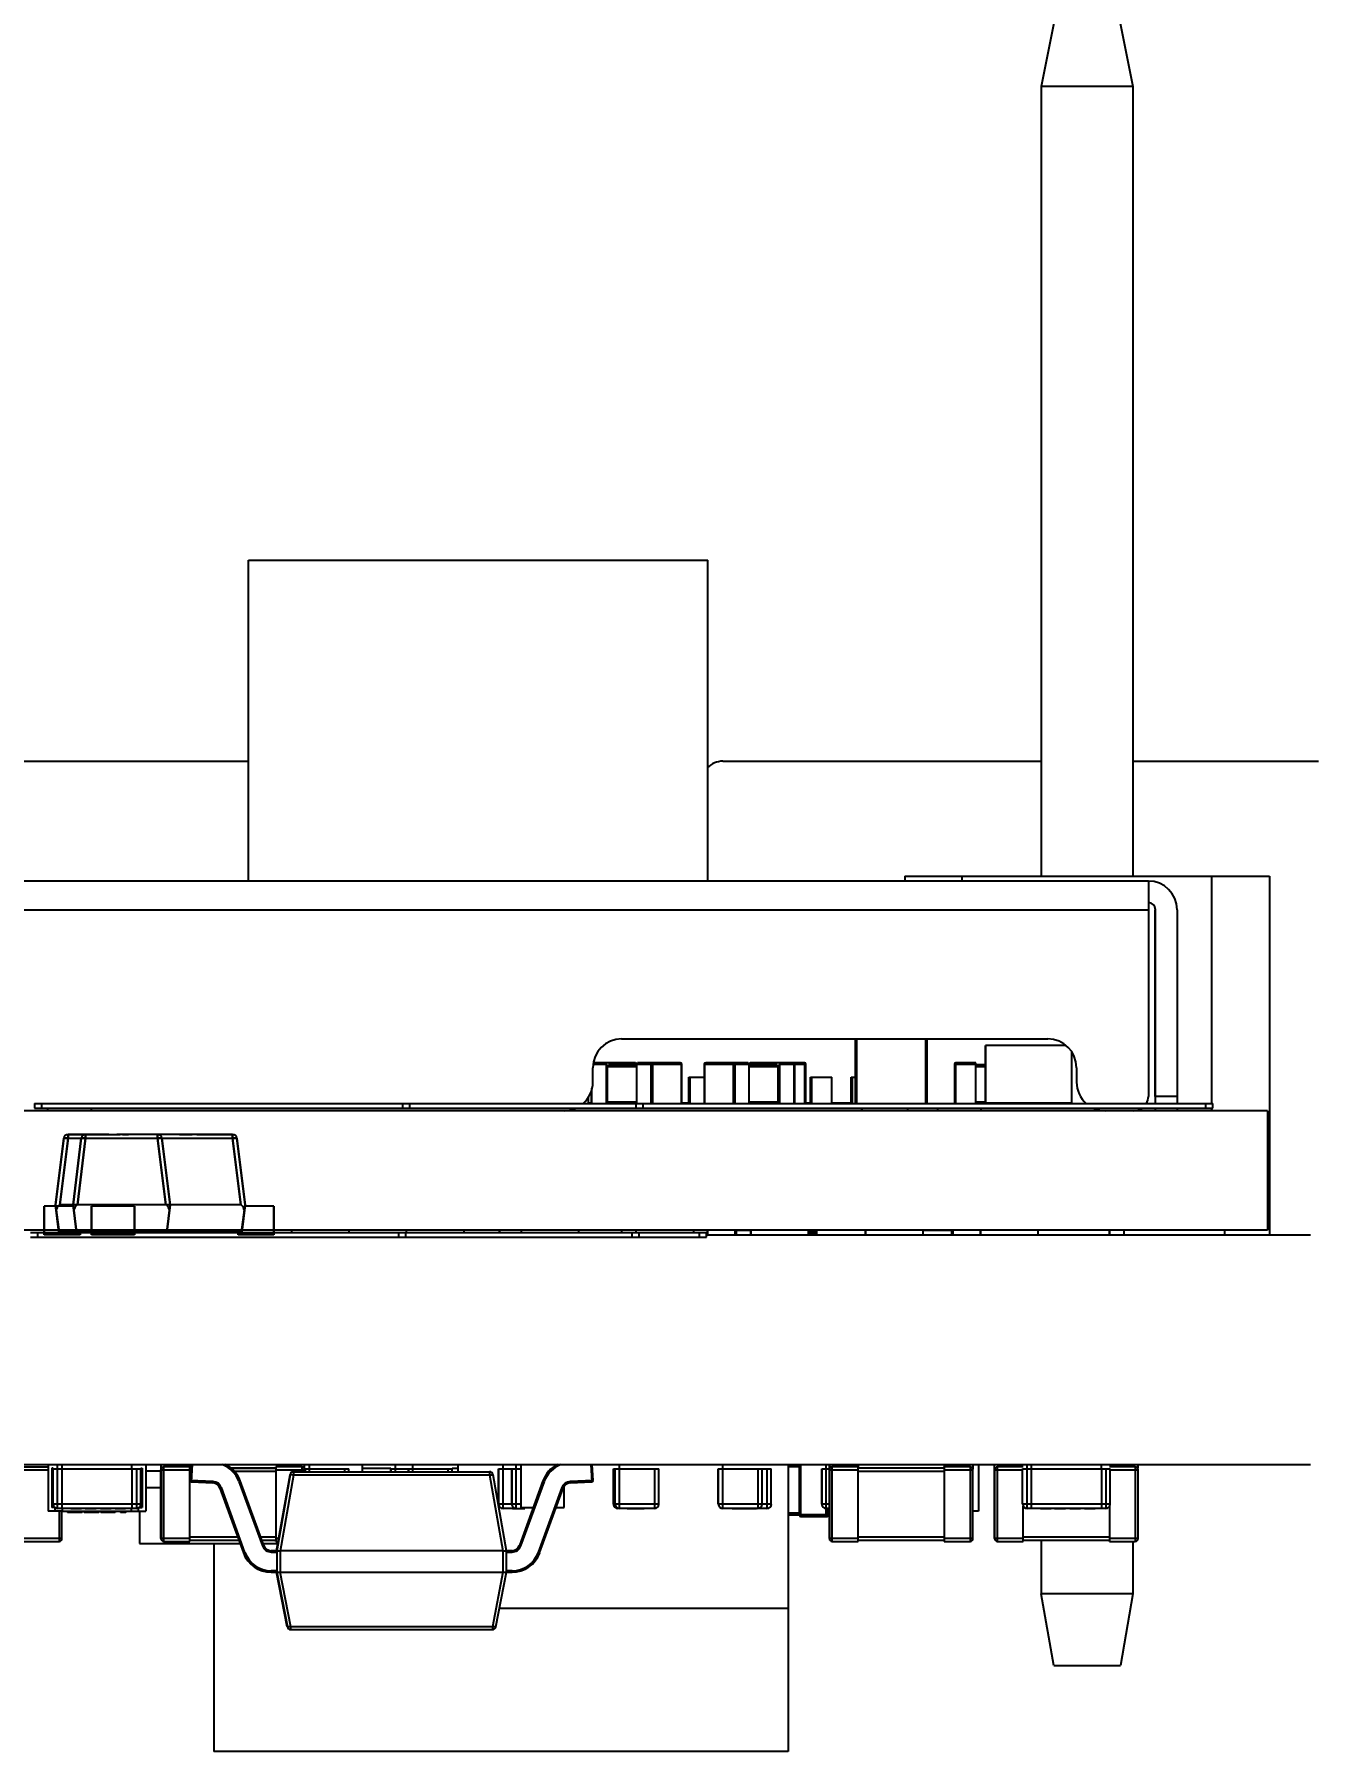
# Model space of a CAD drawing. Header units: inches. Extents: x -29 to 164, y -51 to 83.
# Drawn here: x 43.7 to 52.59, y -44.37 to -32.4 of the extents above; entities that cross this region are included whole.
import ezdxf

# ---------------------------------------------------------------- set-up
doc = ezdxf.new("R2010")
doc.units = ezdxf.units.IN
doc.header["$LTSCALE"] = 1.21
doc.header["$MEASUREMENT"] = 0
doc.header["$PDMODE"] = 3
doc.header["$PDSIZE"] = 0.3125
doc.layers.get('0').update_dxf_attribs({"linetype": 'CONTINUOUS'})
doc.layers.get('Defpoints').update_dxf_attribs({"linetype": 'CONTINUOUS'})
doc.layers.add('DIM', color=3, linetype='CONTINUOUS')
doc.styles.get("Standard").update_dxf_attribs({"font": 'txt', "width": 0.8})
doc.dimstyles.get("Standard").update_dxf_attribs({"dimtxt": 0.15625, "dimasz": 0.1875, "dimexe": 0.125, "dimexo": 0.0625, "dimgap": 0.09, "dimtad": 0, "dimtih": 1, "dimtoh": 1, "dimzin": 4, "dimdsep": 46, "dimtxsty": 'STANDARD', "dimblk": '_FILLED', "dimblk1": '_FILLED', "dimblk2": '_FILLED', "dimcen": 0.09, "dimazin": 1, "dimtp": 0.01, "dimtm": 0.01, "dimtfac": 1, "dimtofl": 0, "dimtmove": 0, "dimatfit": 3, "dimldrblk": '_FILLED', "dimfxl": 1, "dimtolj": 1, "dimtzin": 4, "dimarcsym": 0})

# ---------------------------------------------------------------- blocks, each defined once
blk = doc.blocks.new('_FILLED')
at = {"color": 0, "linetype": 'ByBlock'}
blk.add_solid([(0, 0), (-1, 0.1667), (-1, -0.1667)], dxfattribs=at)
blk = doc.blocks.new('*D25')
at = {"layer": 'Defpoints', "color": 0}
for p in [(36.6, -26.323), (57.889, -42.366), (63.921, -42.366)]:
    blk.add_point(p, dxfattribs=at)
at = {"layer": 'DIM', "color": 0, "lineweight": -2}
for p, q in [((36.663, -26.323), (64.046, -26.323)), ((63.921, -28.323), (63.921, -31.455)), ((63.921, -40.366), (63.921, -37.235)), ((57.951, -42.366), (64.046, -42.366))]:
    blk.add_line(p, q, dxfattribs=at)
at = {"layer": 'DIM', "color": 0, "lineweight": -2, "xscale": 2, "yscale": 2, "zscale": 2}
for p, rotation in [((63.921, -26.323), 90), ((63.921, -42.366), 270)]:
    blk.add_blockref('_FILLED', p, dxfattribs=dict(at, rotation=rotation))
at = {"layer": 'DIM', "color": 0, "insert": (63.921, -34.345), "char_height": 2, "attachment_point": 5, "rotation": 90}
blk.add_mtext('\\A1;16.04', dxfattribs=at)

msp = doc.modelspace()

# ---------------------------------------------------------------- linework, layer by layer
at = {"color": 7, "linetype": 'Continuous'}
for p, q in [((50.811, -32.266), (50.711, -32.766)), ((51.251, -32.266), (51.351, -32.766)), ((51.351, -32.766), (50.711, -32.766)), ((50.711, -32.766), (50.711, -38.266)), ((51.351, -32.766), (51.351, -38.266)), ((45.189, -36.066), (48.389, -36.066)), ((45.189, -38.301), (45.189, -36.066)), ((48.389, -38.301), (48.389, -36.066)), ((42.694, -37.466), (45.189, -37.466)), ((48.494, -37.466), (50.71, -37.466)), ((51.351, -37.466), (52.644, -37.466)), ((49.761, -38.266), (52.301, -38.266)), ((49.761, -38.266), (49.761, -38.301)), ((50.161, -38.301), (50.161, -38.266)), ((51.901, -39.85), (51.901, -38.266)), ((52.301, -38.266), (52.301, -40.766)), ((51.458, -38.301), (39.908, -38.301)), ((51.458, -38.301), (51.458, -39.801)), ((39.908, -38.501), (51.458, -38.501)), ((51.506, -39.801), (51.506, -38.501)), ((51.508, -39.85), (51.508, -38.501)), ((51.658, -38.501), (51.658, -39.85)), ((47.788, -39.401), (50.758, -39.401)), ((49.416, -39.401), (49.416, -39.85)), ((49.416, -39.401), (49.416, -39.85)), ((49.426, -39.85), (49.426, -39.401)), ((49.906, -39.401), (49.906, -39.85)), ((49.916, -39.85), (49.916, -39.401)), ((50.883, -39.447), (50.323, -39.447)), ((50.323, -39.847), (50.323, -39.447)), ((50.323, -39.447), (50.323, -39.847)), ((47.588, -39.701), (47.588, -39.601)), ((47.592, -39.577), (47.68, -39.577)), ((47.885, -39.567), (47.594, -39.567)), ((47.688, -39.567), (47.68, -39.577)), ((47.68, -39.577), (47.68, -39.85)), ((47.691, -39.592), (47.698, -39.582)), ((47.691, -39.592), (47.893, -39.592)), ((47.691, -39.842), (47.691, -39.592)), ((47.893, -39.582), (47.698, -39.582)), ((47.893, -39.577), (47.885, -39.567)), ((47.893, -39.577), (47.9, -39.567)), ((47.893, -39.577), (48.207, -39.577)), ((47.893, -39.582), (47.893, -39.577)), ((47.893, -39.577), (47.893, -39.85)), ((48.197, -39.567), (47.9, -39.567)), ((47.999, -39.567), (47.992, -39.577)), ((47.992, -39.577), (47.992, -39.85)), ((48.006, -39.577), (47.999, -39.567)), ((48.006, -39.85), (48.006, -39.577)), ((48.197, -39.567), (48.204, -39.577)), ((48.204, -39.577), (48.204, -39.85)), ((48.207, -39.85), (48.207, -39.577)), ((48.364, -39.577), (48.678, -39.577)), ((48.364, -39.577), (48.364, -39.85)), ((48.367, -39.577), (48.374, -39.567)), ((48.367, -39.85), (48.367, -39.577)), ((48.671, -39.567), (48.374, -39.567)), ((48.572, -39.567), (48.565, -39.577)), ((48.565, -39.577), (48.565, -39.85)), ((48.579, -39.577), (48.572, -39.567)), ((48.579, -39.85), (48.579, -39.577)), ((48.671, -39.567), (48.678, -39.577)), ((48.685, -39.567), (48.678, -39.577)), ((48.678, -39.85), (48.678, -39.577)), ((48.872, -39.582), (48.678, -39.582)), ((48.678, -39.592), (48.88, -39.592)), ((49.062, -39.567), (48.685, -39.567)), ((48.872, -39.582), (48.88, -39.592)), ((48.88, -39.842), (48.88, -39.592)), ((48.89, -39.577), (48.883, -39.567)), ((48.89, -39.577), (49.072, -39.577)), ((48.89, -39.85), (48.89, -39.577)), ((48.982, -39.567), (48.989, -39.577)), ((48.989, -39.577), (48.989, -39.85)), ((48.992, -39.577), (48.992, -39.85)), ((49.062, -39.567), (49.062, -39.85)), ((49.072, -39.85), (49.072, -39.577)), ((50.107, -39.577), (50.257, -39.577)), ((50.107, -39.577), (50.107, -39.85)), ((50.257, -39.567), (50.117, -39.567)), ((50.117, -39.85), (50.117, -39.567)), ((50.257, -39.85), (50.257, -39.567)), ((50.323, -39.582), (50.257, -39.582)), ((50.257, -39.592), (50.323, -39.592)), ((50.923, -39.49), (50.923, -39.847)), ((50.958, -39.601), (50.958, -39.701)), ((48.257, -39.667), (48.364, -39.667)), ((48.257, -39.847), (48.257, -39.667)), ((48.264, -39.667), (48.264, -39.85)), ((49.105, -39.667), (49.254, -39.667)), ((49.105, -39.847), (49.105, -39.667)), ((49.112, -39.667), (49.112, -39.85)), ((49.254, -39.85), (49.254, -39.667)), ((49.388, -39.667), (49.416, -39.667)), ((49.388, -39.847), (49.388, -39.667)), ((49.395, -39.667), (49.395, -39.85)), ((47.557, -39.85), (47.557, -39.805)), ((47.578, -39.85), (47.578, -39.762)), ((47.581, -39.85), (47.581, -39.743)), ((51.506, -39.801), (51.506, -39.85)), ((51.658, -39.801), (51.508, -39.801)), ((52.289, -39.901), (39.086, -39.901)), ((43.697, -39.85), (47.887, -39.85)), ((43.697, -39.85), (43.697, -39.884)), ((43.697, -39.884), (47.887, -39.884)), ((43.748, -39.884), (43.748, -39.85)), ((43.788, -39.884), (43.788, -39.901)), ((44.092, -39.884), (44.092, -39.901)), ((46.261, -39.85), (46.261, -39.884)), ((46.312, -39.884), (46.312, -39.85)), ((47.557, -39.847), (47.578, -39.847)), ((47.893, -39.842), (47.691, -39.842)), ((47.694, -39.85), (47.691, -39.842)), ((47.887, -39.85), (51.907, -39.85)), ((47.887, -39.85), (47.887, -39.884)), ((47.887, -39.884), (51.907, -39.884)), ((47.938, -39.884), (47.938, -39.85)), ((48.207, -39.847), (48.257, -39.847)), ((48.88, -39.842), (48.678, -39.842)), ((48.88, -39.842), (48.877, -39.85)), ((49.072, -39.847), (49.105, -39.847)), ((49.254, -39.847), (49.388, -39.847)), ((49.461, -39.884), (49.461, -39.901)), ((49.461, -39.901), (49.461, -39.884)), ((49.781, -39.884), (49.781, -39.901)), ((49.988, -39.884), (49.988, -39.901)), ((50.323, -39.842), (50.257, -39.842)), ((50.292, -39.884), (50.292, -39.901)), ((50.323, -39.847), (50.923, -39.847)), ((50.373, -39.847), (50.373, -39.85)), ((50.373, -39.847), (50.373, -39.85)), ((50.473, -39.85), (50.473, -39.847)), ((50.773, -39.847), (50.773, -39.85)), ((50.873, -39.85), (50.873, -39.847)), ((51.506, -39.884), (51.506, -39.901)), ((51.508, -39.901), (51.508, -39.884)), ((51.658, -39.884), (51.658, -39.901)), ((51.856, -39.85), (51.856, -39.884)), ((51.901, -39.901), (51.901, -39.884)), ((51.907, -39.884), (51.907, -39.85)), ((52.289, -39.901), (52.289, -40.732)), ((44.194, -40.067), (44.294, -40.067)), ((44.216, -40.066), (44.271, -40.066)), ((44.698, -40.067), (44.597, -40.067)), ((44.668, -40.066), (44.627, -40.066)), ((52.289, -40.732), (39.086, -40.732)), ((43.67, -40.749), (47.859, -40.749)), ((43.67, -40.783), (47.859, -40.783)), ((43.721, -40.783), (43.721, -40.749)), ((43.888, -40.732), (43.888, -40.749)), ((43.888, -40.732), (43.888, -40.749)), ((44.288, -40.732), (44.288, -40.749)), ((44.438, -40.732), (44.438, -40.749)), ((44.549, -40.736), (44.438, -40.736)), ((44.488, -40.732), (44.488, -40.749)), ((44.519, -40.732), (44.519, -40.749)), ((44.549, -40.736), (44.549, -40.732)), ((44.686, -40.732), (44.686, -40.749)), ((44.686, -40.732), (44.686, -40.749)), ((44.688, -40.732), (44.688, -40.749)), ((44.688, -40.732), (44.688, -40.749)), ((45.088, -40.732), (45.088, -40.749)), ((45.488, -40.732), (45.488, -40.749)), ((45.488, -40.732), (45.488, -40.749)), ((45.888, -40.732), (45.888, -40.749)), ((46.234, -40.749), (46.234, -40.783)), ((46.285, -40.783), (46.285, -40.749)), ((46.288, -40.732), (46.288, -40.749)), ((46.288, -40.732), (46.288, -40.749)), ((46.688, -40.732), (46.688, -40.749)), ((46.936, -40.732), (46.936, -40.749)), ((46.937, -40.732), (46.937, -40.749)), ((46.937, -40.732), (46.937, -40.749)), ((46.937, -40.732), (46.937, -40.749)), ((46.937, -40.732), (46.937, -40.749)), ((46.938, -40.732), (46.938, -40.749)), ((47.088, -40.732), (47.088, -40.749)), ((47.088, -40.732), (47.088, -40.749)), ((47.488, -40.732), (47.488, -40.749)), ((47.788, -40.732), (47.788, -40.749)), ((47.86, -40.749), (48.38, -40.749)), ((47.86, -40.749), (47.86, -40.783)), ((47.86, -40.783), (48.38, -40.783)), ((47.888, -40.732), (47.888, -40.749)), ((47.888, -40.732), (47.888, -40.749)), ((47.911, -40.783), (47.911, -40.749)), ((48.288, -40.732), (48.288, -40.749)), ((48.329, -40.749), (48.329, -40.783)), ((48.379, -40.766), (52.588, -40.766)), ((48.38, -40.783), (48.38, -40.749)), ((48.387, -40.766), (48.387, -40.732)), ((48.389, -40.766), (48.389, -40.732)), ((48.578, -40.732), (48.578, -40.766)), ((48.588, -40.766), (48.588, -40.732)), ((48.686, -40.736), (48.588, -40.736)), ((48.686, -40.732), (48.686, -40.766)), ((48.686, -40.732), (48.686, -40.766)), ((48.688, -40.732), (48.688, -40.766)), ((48.688, -40.732), (48.688, -40.766)), ((49.088, -40.732), (49.088, -40.766)), ((49.088, -40.741), (49.138, -40.741)), ((49.088, -40.751), (49.138, -40.751)), ((49.138, -40.732), (49.138, -40.766)), ((49.148, -40.766), (49.148, -40.732)), ((49.486, -40.732), (49.486, -40.766)), ((49.486, -40.732), (49.486, -40.766)), ((49.488, -40.732), (49.488, -40.766)), ((49.488, -40.732), (49.488, -40.766)), ((49.888, -40.732), (49.888, -40.766)), ((50.088, -40.736), (49.888, -40.736)), ((50.088, -40.766), (50.088, -40.732)), ((50.088, -40.732), (50.088, -40.766)), ((50.088, -40.732), (50.088, -40.766)), ((50.098, -40.766), (50.098, -40.732)), ((50.286, -40.732), (50.286, -40.766)), ((50.286, -40.732), (50.286, -40.766)), ((50.288, -40.732), (50.288, -40.766)), ((50.288, -40.732), (50.288, -40.766)), ((50.688, -40.732), (50.688, -40.766)), ((51.186, -40.732), (51.186, -40.766)), ((51.186, -40.732), (51.186, -40.766)), ((51.187, -40.732), (51.187, -40.766)), ((51.187, -40.732), (51.187, -40.766)), ((51.187, -40.732), (51.187, -40.766)), ((51.187, -40.732), (51.187, -40.766)), ((51.187, -40.732), (51.187, -40.766)), ((51.187, -40.732), (51.187, -40.766)), ((51.188, -40.732), (51.188, -40.766)), ((51.188, -40.732), (51.188, -40.766)), ((51.188, -40.732), (51.188, -40.766)), ((51.288, -40.732), (51.288, -40.766)), ((51.288, -40.732), (51.288, -40.766)), ((51.988, -40.732), (51.988, -40.766)), ((7.879, -42.366), (52.588, -42.366)), ((43.369, -42.402), (43.793, -42.402)), ((43.389, -42.382), (43.793, -42.382)), ((43.793, -42.366), (43.793, -42.691)), ((43.793, -42.366), (43.793, -42.691)), ((43.829, -42.391), (43.818, -42.391)), ((43.818, -42.391), (43.818, -42.666)), ((43.828, -42.397), (44.438, -42.397)), ((43.828, -42.641), (43.828, -42.397)), ((43.828, -42.641), (43.828, -42.397)), ((43.828, -42.641), (43.828, -42.397)), ((43.829, -42.641), (43.829, -42.397)), ((43.859, -42.671), (43.859, -42.366)), ((43.89, -42.397), (43.89, -42.366)), ((43.89, -42.671), (43.89, -42.397)), ((44.377, -42.397), (44.377, -42.366)), ((44.377, -42.397), (44.377, -42.671)), ((44.408, -42.397), (44.408, -42.671)), ((44.438, -42.391), (44.448, -42.391)), ((44.438, -42.641), (44.438, -42.397)), ((44.448, -42.391), (44.448, -42.666)), ((44.473, -42.366), (44.473, -42.691)), ((44.579, -42.411), (44.473, -42.411)), ((44.579, -42.366), (44.579, -42.411)), ((44.579, -42.397), (44.58, -42.397)), ((44.579, -42.882), (44.579, -42.402)), ((44.58, -42.402), (44.78, -42.402)), ((44.58, -42.402), (44.58, -42.882)), ((44.78, -42.382), (44.6, -42.382)), ((44.6, -42.902), (44.6, -42.382)), ((44.78, -42.902), (44.78, -42.382)), ((44.786, -42.392), (44.78, -42.392)), ((44.78, -42.412), (44.785, -42.412)), ((44.788, -42.366), (44.782, -42.476)), ((44.788, -42.366), (44.782, -42.476)), ((44.788, -42.366), (44.782, -42.476)), ((44.792, -42.487), (44.798, -42.366)), ((45.068, -42.391), (45.38, -42.391)), ((45.38, -42.392), (45.069, -42.392)), ((45.09, -42.412), (45.38, -42.412)), ((45.379, -42.392), (45.379, -42.382)), ((45.56, -42.382), (45.38, -42.382)), ((45.38, -42.382), (45.38, -42.402)), ((45.38, -42.402), (45.58, -42.402)), ((45.38, -42.402), (45.38, -42.902)), ((45.385, -42.966), (45.479, -42.437)), ((45.479, -42.437), (45.386, -42.966)), ((45.411, -42.966), (45.504, -42.437)), ((45.479, -42.437), (45.479, -42.437)), ((45.481, -42.436), (45.504, -42.437)), ((45.503, -42.416), (46.868, -42.416)), ((45.504, -42.437), (45.504, -42.416)), ((45.504, -42.437), (46.868, -42.437)), ((45.56, -42.382), (45.56, -42.416)), ((45.577, -42.366), (45.577, -42.391)), ((45.577, -42.366), (45.577, -42.392)), ((45.577, -42.366), (45.577, -42.392)), ((45.58, -42.416), (45.58, -42.402)), ((45.582, -42.411), (45.58, -42.411)), ((45.582, -42.397), (45.582, -42.416)), ((45.583, -42.397), (45.887, -42.397)), ((45.583, -42.397), (45.583, -42.416)), ((45.613, -42.416), (45.613, -42.366)), ((45.857, -42.397), (45.857, -42.416)), ((45.887, -42.416), (45.887, -42.397)), ((45.981, -42.366), (45.981, -42.416)), ((45.981, -42.391), (46.181, -42.391)), ((46.181, -42.397), (46.302, -42.397)), ((46.181, -42.416), (46.181, -42.397)), ((46.181, -42.397), (46.181, -42.416)), ((46.212, -42.416), (46.212, -42.366)), ((46.302, -42.397), (46.302, -42.416)), ((46.303, -42.397), (46.607, -42.397)), ((46.303, -42.397), (46.303, -42.416)), ((46.333, -42.416), (46.333, -42.366)), ((46.577, -42.397), (46.577, -42.416)), ((46.607, -42.391), (46.648, -42.391)), ((46.607, -42.416), (46.607, -42.397)), ((46.648, -42.367), (46.648, -42.416)), ((46.648, -42.367), (46.648, -42.416)), ((46.868, -42.416), (46.868, -42.437)), ((46.868, -42.437), (46.961, -42.966)), ((46.868, -42.437), (46.892, -42.437)), ((46.986, -42.966), (46.893, -42.437)), ((46.931, -42.397), (47.022, -42.397)), ((46.931, -42.641), (46.931, -42.397)), ((46.931, -42.397), (46.931, -42.641)), ((46.962, -42.671), (46.962, -42.366)), ((47.022, -42.397), (47.022, -42.641)), ((47.023, -42.397), (47.089, -42.397)), ((47.023, -42.397), (47.023, -42.641)), ((47.053, -42.671), (47.053, -42.366)), ((47.089, -42.666), (47.089, -42.366)), ((47.573, -42.366), (47.58, -42.487)), ((47.589, -42.476), (47.583, -42.366)), ((47.731, -42.397), (48.047, -42.397)), ((47.731, -42.641), (47.731, -42.397)), ((47.731, -42.397), (47.731, -42.641)), ((47.742, -42.641), (47.742, -42.397)), ((47.742, -42.397), (47.742, -42.641)), ((47.762, -42.368), (47.762, -42.366)), ((47.773, -42.671), (47.773, -42.366)), ((48.017, -42.397), (48.017, -42.671)), ((48.047, -42.641), (48.047, -42.397)), ((48.222, -42.367), (48.222, -42.366)), ((48.225, -42.366), (48.225, -42.367)), ((48.225, -42.366), (48.225, -42.367)), ((48.238, -42.367), (48.238, -42.366)), ((48.238, -42.367), (48.238, -42.366)), ((48.413, -42.366), (48.413, -42.367)), ((48.425, -42.367), (48.425, -42.366)), ((48.462, -42.397), (48.831, -42.397)), ((48.462, -42.641), (48.462, -42.397)), ((48.462, -42.397), (48.462, -42.641)), ((48.493, -42.671), (48.493, -42.366)), ((48.737, -42.397), (48.737, -42.671)), ((48.767, -42.641), (48.767, -42.397)), ((48.801, -42.397), (48.801, -42.671)), ((48.831, -42.641), (48.831, -42.397)), ((48.948, -42.367), (48.948, -43.366)), ((48.948, -42.379), (49.025, -42.379)), ((48.948, -42.391), (48.949, -42.391)), ((48.949, -42.391), (48.949, -44.366)), ((49.025, -42.366), (49.025, -42.716)), ((49.038, -42.729), (49.038, -42.366)), ((49.182, -42.397), (49.182, -42.641)), ((49.183, -42.397), (49.235, -42.397)), ((49.183, -42.397), (49.183, -42.641)), ((49.213, -42.671), (49.213, -42.366)), ((49.235, -42.366), (49.235, -42.666)), ((49.235, -42.366), (49.235, -42.666)), ((49.235, -42.366), (49.235, -42.666)), ((49.236, -42.366), (49.236, -42.666)), ((49.236, -42.402), (49.436, -42.402)), ((49.236, -42.882), (49.236, -42.402)), ((49.236, -42.402), (49.236, -42.882)), ((49.436, -42.382), (49.256, -42.382)), ((49.256, -42.902), (49.256, -42.382)), ((49.436, -42.366), (49.436, -42.382)), ((49.436, -42.902), (49.436, -42.382)), ((50.036, -42.392), (49.436, -42.392)), ((49.436, -42.412), (50.036, -42.412)), ((50.036, -42.366), (50.036, -42.392)), ((50.216, -42.382), (50.036, -42.382)), ((50.036, -42.382), (50.036, -42.402)), ((50.036, -42.392), (50.036, -42.382)), ((50.036, -42.402), (50.236, -42.402)), ((50.036, -42.402), (50.036, -42.902)), ((50.216, -42.382), (50.216, -42.882)), ((50.236, -42.366), (50.236, -42.399)), ((50.236, -42.882), (50.236, -42.402)), ((50.275, -42.366), (50.275, -42.691)), ((50.384, -42.366), (50.384, -42.666)), ((50.387, -42.402), (50.582, -42.402)), ((50.387, -42.882), (50.387, -42.402)), ((50.387, -42.402), (50.387, -42.882)), ((50.587, -42.382), (50.407, -42.382)), ((50.407, -42.902), (50.407, -42.382)), ((50.547, -42.366), (50.547, -42.382)), ((50.547, -42.366), (50.547, -42.382)), ((50.582, -42.397), (51.192, -42.397)), ((50.582, -42.641), (50.582, -42.397)), ((50.613, -42.671), (50.613, -42.366)), ((50.643, -42.397), (50.643, -42.366)), ((50.643, -42.671), (50.643, -42.397)), ((51.131, -42.397), (51.131, -42.366)), ((51.131, -42.397), (51.131, -42.671)), ((51.162, -42.397), (51.162, -42.671)), ((51.367, -42.382), (51.188, -42.382)), ((51.192, -42.641), (51.192, -42.397)), ((51.192, -42.402), (51.387, -42.402)), ((51.227, -42.366), (51.227, -42.382)), ((51.367, -42.382), (51.367, -42.882)), ((51.384, -42.366), (51.384, -42.392)), ((51.387, -42.882), (51.387, -42.402)), ((44.473, -42.526), (44.579, -42.526)), ((44.782, -42.476), (44.782, -42.476)), ((44.782, -42.476), (44.782, -42.476)), ((44.942, -42.484), (44.782, -42.476)), ((44.792, -42.487), (44.941, -42.494)), ((44.942, -42.484), (44.941, -42.494)), ((44.99, -42.531), (45, -42.527)), ((44.99, -42.531), (45.154, -42.981)), ((44.99, -42.531), (45.154, -42.981)), ((44.99, -42.531), (45.154, -42.981)), ((44.99, -42.531), (44.99, -42.531)), ((44.99, -42.531), (44.99, -42.531)), ((45.164, -42.978), (45, -42.527)), ((45.122, -42.483), (45.131, -42.479)), ((45.122, -42.483), (45.286, -42.933)), ((45.295, -42.93), (45.131, -42.479)), ((47.24, -42.479), (47.076, -42.93)), ((47.241, -42.479), (47.076, -42.93)), ((47.086, -42.933), (47.25, -42.483)), ((47.372, -42.527), (47.208, -42.978)), ((47.217, -42.981), (47.382, -42.531)), ((47.24, -42.479), (47.24, -42.479)), ((47.241, -42.479), (47.25, -42.483)), ((47.372, -42.527), (47.382, -42.531)), ((47.389, -42.666), (47.389, -42.517)), ((47.589, -42.476), (47.43, -42.484)), ((47.43, -42.494), (47.43, -42.484)), ((47.43, -42.494), (47.58, -42.487)), ((43.893, -42.691), (43.793, -42.691)), ((43.842, -42.666), (43.818, -42.666)), ((44.438, -42.641), (43.828, -42.641)), ((43.843, -42.691), (43.843, -42.666)), ((43.859, -42.671), (44.408, -42.671)), ((43.869, -42.691), (43.869, -42.902)), ((43.889, -42.882), (43.889, -42.691)), ((43.893, -42.691), (43.893, -42.671)), ((43.893, -42.691), (44.473, -42.691)), ((43.929, -42.691), (43.929, -42.701)), ((44.031, -42.701), (43.929, -42.701)), ((43.952, -42.674), (43.952, -42.671)), ((43.952, -42.674), (43.952, -42.671)), ((43.952, -42.674), (43.952, -42.671)), ((44.026, -42.674), (43.952, -42.674)), ((43.953, -42.674), (43.953, -42.671)), ((43.979, -42.691), (43.979, -42.701)), ((43.989, -42.671), (43.989, -42.674)), ((44.026, -42.674), (44.026, -42.671)), ((44.031, -42.691), (44.031, -42.701)), ((44.044, -42.691), (44.044, -42.701)), ((44.146, -42.701), (44.044, -42.701)), ((44.05, -42.671), (44.05, -42.674)), ((44.05, -42.671), (44.05, -42.674)), ((44.05, -42.671), (44.05, -42.674)), ((44.05, -42.671), (44.05, -42.674)), ((44.127, -42.674), (44.05, -42.674)), ((44.05, -42.691), (44.05, -42.701)), ((44.053, -42.674), (44.053, -42.671)), ((44.091, -42.674), (44.091, -42.671)), ((44.099, -42.691), (44.099, -42.701)), ((44.127, -42.674), (44.127, -42.671)), ((44.144, -42.691), (44.144, -42.701)), ((44.146, -42.691), (44.146, -42.701)), ((44.157, -42.674), (44.157, -42.671)), ((44.157, -42.674), (44.157, -42.671)), ((44.157, -42.674), (44.157, -42.671)), ((44.157, -42.674), (44.157, -42.671)), ((44.231, -42.674), (44.157, -42.674)), ((44.159, -42.691), (44.159, -42.701)), ((44.261, -42.701), (44.159, -42.701)), ((44.194, -42.671), (44.194, -42.674)), ((44.21, -42.691), (44.21, -42.701)), ((44.231, -42.674), (44.231, -42.671)), ((44.259, -42.674), (44.259, -42.671)), ((44.259, -42.674), (44.259, -42.671)), ((44.259, -42.674), (44.259, -42.671)), ((44.259, -42.674), (44.259, -42.671)), ((44.333, -42.674), (44.259, -42.674)), ((44.261, -42.691), (44.261, -42.701)), ((44.268, -42.674), (44.268, -42.671)), ((44.298, -42.691), (44.298, -42.701)), ((44.334, -42.701), (44.298, -42.701)), ((44.305, -42.674), (44.305, -42.671)), ((44.307, -42.691), (44.307, -42.701)), ((44.322, -42.671), (44.322, -42.674)), ((44.333, -42.674), (44.333, -42.671)), ((44.334, -42.691), (44.334, -42.701)), ((44.373, -42.691), (44.373, -42.671)), ((44.423, -42.691), (44.423, -42.667)), ((44.424, -42.666), (44.448, -42.666)), ((44.429, -42.691), (44.429, -42.916)), ((44.429, -42.691), (44.429, -42.916)), ((47.022, -42.641), (46.931, -42.641)), ((46.962, -42.671), (47.053, -42.671)), ((47.089, -42.641), (47.023, -42.641)), ((47.027, -42.671), (47.027, -42.674)), ((47.027, -42.674), (47.027, -42.671)), ((47.115, -42.674), (47.027, -42.674)), ((47.089, -42.666), (47.172, -42.666)), ((47.332, -42.666), (47.389, -42.666)), ((48.047, -42.641), (47.731, -42.641)), ((47.762, -42.671), (47.762, -42.669)), ((47.762, -42.671), (47.773, -42.671)), ((47.773, -42.671), (48.017, -42.671)), ((47.827, -42.671), (47.827, -42.674)), ((47.827, -42.674), (47.827, -42.671)), ((47.838, -42.674), (47.827, -42.674)), ((47.838, -42.671), (47.838, -42.674)), ((47.838, -42.674), (47.838, -42.671)), ((47.945, -42.674), (47.838, -42.674)), ((47.926, -42.674), (47.926, -42.671)), ((47.935, -42.674), (47.935, -42.671)), ((47.944, -42.674), (47.944, -42.671)), ((47.945, -42.674), (47.945, -42.671)), ((48.831, -42.641), (48.462, -42.641)), ((48.493, -42.671), (48.801, -42.671)), ((48.558, -42.671), (48.558, -42.674)), ((48.558, -42.674), (48.558, -42.671)), ((48.729, -42.674), (48.558, -42.674)), ((48.646, -42.674), (48.646, -42.671)), ((48.655, -42.674), (48.655, -42.671)), ((48.664, -42.674), (48.664, -42.671)), ((48.665, -42.674), (48.665, -42.671)), ((48.71, -42.674), (48.71, -42.671)), ((48.719, -42.674), (48.719, -42.671)), ((48.727, -42.674), (48.727, -42.671)), ((48.729, -42.674), (48.729, -42.671)), ((49.025, -42.704), (48.949, -42.704)), ((49.235, -42.641), (49.183, -42.641)), ((49.213, -42.671), (49.236, -42.671)), ((49.236, -42.666), (49.235, -42.666)), ((50.275, -42.691), (50.236, -42.691)), ((50.384, -42.666), (50.387, -42.666)), ((51.192, -42.641), (50.582, -42.641)), ((50.587, -42.902), (50.587, -42.657)), ((50.613, -42.671), (51.162, -42.671)), ((50.706, -42.674), (50.706, -42.671)), ((50.78, -42.674), (50.706, -42.674)), ((50.743, -42.671), (50.743, -42.674)), ((50.78, -42.674), (50.78, -42.671)), ((50.804, -42.671), (50.804, -42.674)), ((50.881, -42.674), (50.804, -42.674)), ((50.807, -42.674), (50.807, -42.671)), ((50.844, -42.674), (50.844, -42.671)), ((50.881, -42.674), (50.881, -42.671)), ((50.911, -42.674), (50.911, -42.671)), ((50.985, -42.674), (50.911, -42.674)), ((50.948, -42.671), (50.948, -42.674)), ((50.985, -42.674), (50.985, -42.671)), ((51.013, -42.674), (51.013, -42.671)), ((51.087, -42.674), (51.013, -42.674)), ((51.022, -42.674), (51.022, -42.671)), ((51.059, -42.674), (51.059, -42.671)), ((51.076, -42.671), (51.076, -42.674)), ((51.087, -42.674), (51.087, -42.671)), ((51.187, -42.657), (51.187, -42.902)), ((48.949, -42.716), (49.025, -42.716)), ((49.213, -42.716), (49.025, -42.716)), ((49.038, -42.729), (49.216, -42.729)), ((49.213, -42.716), (49.226, -42.717)), ((49.213, -42.716), (49.213, -42.729)), ((49.216, -42.729), (49.215, -42.729)), ((49.215, -42.729), (49.216, -42.729)), ((49.227, -42.722), (49.228, -42.719)), ((43.889, -42.882), (43.369, -42.882)), ((43.389, -42.902), (43.869, -42.902)), ((44.429, -42.916), (45.13, -42.916)), ((44.78, -42.882), (44.58, -42.882)), ((44.6, -42.902), (44.78, -42.902)), ((45.114, -42.872), (44.78, -42.872)), ((44.78, -42.892), (45.121, -42.892)), ((44.947, -42.916), (44.947, -44.366)), ((44.948, -42.916), (44.948, -44.366)), ((45.38, -42.872), (45.274, -42.872)), ((45.281, -42.892), (45.38, -42.892)), ((45.295, -42.93), (45.286, -42.933)), ((45.29, -42.916), (45.394, -42.916)), ((45.379, -42.902), (45.379, -42.892)), ((45.4, -42.882), (45.38, -42.882)), ((45.38, -42.902), (45.397, -42.902)), ((47.076, -42.93), (47.076, -42.93)), ((47.086, -42.933), (47.076, -42.93)), ((49.436, -42.882), (49.236, -42.882)), ((49.256, -42.902), (49.436, -42.902)), ((50.036, -42.872), (49.436, -42.872)), ((49.436, -42.892), (50.036, -42.892)), ((50.236, -42.882), (50.036, -42.882)), ((50.036, -42.902), (50.036, -42.892)), ((50.036, -42.902), (50.216, -42.902)), ((50.216, -42.882), (50.216, -42.902)), ((50.587, -42.882), (50.387, -42.882)), ((50.407, -42.902), (50.587, -42.902)), ((51.187, -42.872), (50.587, -42.872)), ((50.587, -42.892), (51.187, -42.892)), ((50.711, -42.892), (50.711, -43.266)), ((51.387, -42.882), (51.187, -42.882)), ((51.187, -42.902), (51.187, -42.892)), ((51.187, -42.902), (51.367, -42.902)), ((51.351, -42.902), (51.351, -43.266)), ((51.367, -42.882), (51.367, -42.902)), ((45.164, -42.978), (45.154, -42.981)), ((45.154, -42.981), (45.154, -42.981)), ((45.154, -42.981), (45.154, -42.981)), ((45.386, -42.966), (45.347, -42.966)), ((45.347, -42.976), (45.347, -42.966)), ((45.347, -42.976), (45.386, -42.976)), ((45.386, -42.966), (45.386, -43.116)), ((45.386, -42.966), (45.411, -42.966)), ((46.961, -42.966), (45.411, -42.966)), ((45.411, -43.116), (45.411, -42.966)), ((46.961, -42.966), (46.961, -43.116)), ((46.961, -42.966), (46.986, -42.966)), ((47.025, -42.966), (46.986, -42.966)), ((46.986, -43.116), (46.986, -42.966)), ((46.986, -42.976), (47.025, -42.976)), ((47.025, -42.966), (47.025, -42.976)), ((47.217, -42.981), (47.208, -42.978)), ((45.386, -43.106), (45.347, -43.106)), ((45.347, -43.116), (45.347, -43.106)), ((45.347, -43.116), (45.386, -43.116)), ((45.459, -43.496), (45.385, -43.116)), ((45.386, -43.116), (45.46, -43.496)), ((45.386, -43.116), (45.41, -43.116)), ((45.484, -43.496), (45.41, -43.116)), ((45.411, -43.116), (46.961, -43.116)), ((46.961, -43.116), (46.888, -43.496)), ((46.912, -43.496), (46.986, -43.116)), ((46.961, -43.116), (46.986, -43.116)), ((47.025, -43.106), (46.986, -43.106)), ((46.986, -43.116), (47.025, -43.116)), ((47.025, -43.106), (47.025, -43.116)), ((51.351, -43.266), (50.711, -43.266)), ((50.799, -43.766), (50.711, -43.266)), ((51.351, -43.266), (51.263, -43.766)), ((46.937, -43.366), (48.948, -43.366)), ((45.46, -43.496), (45.459, -43.496)), ((45.484, -43.496), (45.46, -43.496)), ((46.888, -43.496), (45.484, -43.496)), ((45.484, -43.516), (45.484, -43.496)), ((45.484, -43.516), (46.888, -43.516)), ((46.888, -43.496), (46.888, -43.516)), ((46.911, -43.497), (46.888, -43.496)), ((50.799, -43.766), (51.263, -43.766)), ((48.949, -44.366), (44.948, -44.366))]:
    msp.add_line(p, q, dxfattribs=at)
at = {"color": 6, "linetype": 'Continuous'}
for p, q in [((44.216, -40.066), (43.932, -40.066)), ((43.932, -40.066), (43.932, -40.093)), ((43.932, -40.093), (43.932, -40.066)), ((43.932, -40.067), (44.194, -40.067)), ((44.054, -40.066), (44.054, -40.093)), ((44.054, -40.093), (44.054, -40.066)), ((44.054, -40.066), (44.054, -40.093)), ((44.054, -40.093), (44.054, -40.066)), ((44.194, -40.067), (44.194, -40.066)), ((44.194, -40.067), (44.194, -40.066)), ((44.196, -40.067), (44.196, -40.066)), ((44.196, -40.067), (44.196, -40.067)), ((44.21, -40.067), (44.21, -40.066)), ((44.213, -40.067), (44.213, -40.066)), ((44.216, -40.066), (44.216, -40.067)), ((44.217, -40.067), (44.217, -40.066)), ((44.217, -40.067), (44.217, -40.067)), ((44.218, -40.066), (44.218, -40.067)), ((44.221, -40.067), (44.221, -40.066)), ((44.221, -40.067), (44.221, -40.066)), ((44.221, -40.067), (44.221, -40.066)), ((44.221, -40.067), (44.221, -40.066)), ((44.224, -40.066), (44.224, -40.067)), ((44.226, -40.067), (44.226, -40.066)), ((44.226, -40.067), (44.226, -40.066)), ((44.231, -40.067), (44.231, -40.066)), ((44.235, -40.067), (44.235, -40.066)), ((44.237, -40.067), (44.237, -40.066)), ((44.238, -40.067), (44.238, -40.066)), ((44.239, -40.066), (44.239, -40.067)), ((44.241, -40.067), (44.241, -40.066)), ((44.243, -40.067), (44.243, -40.066)), ((44.244, -40.066), (44.244, -40.067)), ((44.244, -40.066), (44.244, -40.067)), ((44.244, -40.066), (44.244, -40.067)), ((44.245, -40.066), (44.245, -40.067)), ((44.248, -40.067), (44.248, -40.066)), ((44.248, -40.067), (44.248, -40.066)), ((44.252, -40.067), (44.252, -40.066)), ((44.253, -40.067), (44.253, -40.066)), ((44.256, -40.067), (44.256, -40.066)), ((44.257, -40.066), (44.257, -40.067)), ((44.261, -40.066), (44.261, -40.067)), ((44.265, -40.067), (44.265, -40.066)), ((44.265, -40.067), (44.265, -40.066)), ((44.269, -40.067), (44.269, -40.066)), ((44.27, -40.067), (44.27, -40.066)), ((44.627, -40.066), (44.271, -40.066)), ((44.271, -40.067), (44.271, -40.066)), ((44.271, -40.067), (44.271, -40.066)), ((44.271, -40.067), (44.271, -40.066)), ((44.274, -40.067), (44.274, -40.066)), ((44.274, -40.067), (44.274, -40.066)), ((44.276, -40.066), (44.276, -40.067)), ((44.276, -40.066), (44.276, -40.067)), ((44.277, -40.066), (44.277, -40.067)), ((44.292, -40.066), (44.292, -40.067)), ((44.294, -40.066), (44.294, -40.067)), ((44.294, -40.066), (44.294, -40.067)), ((44.581, -40.067), (44.294, -40.067)), ((44.301, -40.067), (44.301, -40.066)), ((44.301, -40.067), (44.301, -40.066)), ((44.311, -40.067), (44.311, -40.066)), ((44.392, -40.067), (44.311, -40.067)), ((44.311, -40.067), (44.353, -40.067)), ((44.312, -40.067), (44.312, -40.066)), ((44.312, -40.067), (44.312, -40.066)), ((44.312, -40.067), (44.312, -40.066)), ((44.392, -40.067), (44.312, -40.067)), ((44.312, -40.067), (44.354, -40.067)), ((44.336, -40.067), (44.336, -40.066)), ((44.336, -40.067), (44.336, -40.066)), ((44.339, -40.067), (44.339, -40.066)), ((44.339, -40.067), (44.339, -40.066)), ((44.357, -40.067), (44.357, -40.066)), ((44.358, -40.067), (44.358, -40.066)), ((44.363, -40.067), (44.363, -40.066)), ((44.363, -40.067), (44.363, -40.066)), ((44.401, -40.067), (44.401, -40.066)), ((44.401, -40.067), (44.401, -40.066)), ((44.405, -40.067), (44.405, -40.066)), ((44.406, -40.067), (44.406, -40.066)), ((44.428, -40.067), (44.428, -40.066)), ((44.428, -40.067), (44.428, -40.066)), ((44.441, -40.067), (44.441, -40.066)), ((44.441, -40.067), (44.441, -40.066)), ((44.449, -40.067), (44.449, -40.066)), ((44.449, -40.067), (44.449, -40.066)), ((44.451, -40.066), (44.451, -40.067)), ((44.452, -40.066), (44.452, -40.067)), ((44.454, -40.066), (44.454, -40.067)), ((44.455, -40.066), (44.455, -40.067)), ((44.455, -40.067), (44.455, -40.066)), ((44.456, -40.067), (44.456, -40.066)), ((44.47, -40.067), (44.47, -40.066)), ((44.47, -40.067), (44.47, -40.066)), ((44.478, -40.067), (44.478, -40.066)), ((44.478, -40.067), (44.478, -40.066)), ((44.482, -40.067), (44.482, -40.066)), ((44.482, -40.067), (44.482, -40.066)), ((44.492, -40.067), (44.492, -40.066)), ((44.492, -40.067), (44.492, -40.066)), ((44.522, -40.067), (44.522, -40.066)), ((44.522, -40.067), (44.522, -40.066)), ((44.536, -40.067), (44.536, -40.066)), ((44.537, -40.067), (44.537, -40.066)), ((44.544, -40.067), (44.544, -40.066)), ((44.544, -40.067), (44.544, -40.066)), ((44.551, -40.066), (44.551, -40.067)), ((44.551, -40.066), (44.551, -40.067)), ((44.556, -40.093), (44.556, -40.066)), ((44.556, -40.066), (44.556, -40.093)), ((44.597, -40.067), (44.597, -40.066)), ((44.598, -40.067), (44.598, -40.066)), ((44.627, -40.066), (44.627, -40.067)), ((44.628, -40.066), (44.628, -40.067)), ((45.078, -40.066), (44.668, -40.066)), ((44.668, -40.066), (44.668, -40.067)), ((44.668, -40.066), (44.668, -40.067)), ((44.698, -40.066), (44.698, -40.067)), ((44.698, -40.066), (44.698, -40.067)), ((44.709, -40.067), (44.709, -40.066)), ((44.709, -40.067), (44.709, -40.066)), ((44.709, -40.067), (44.797, -40.067)), ((44.712, -40.067), (44.712, -40.066)), ((44.713, -40.067), (44.713, -40.066)), ((44.738, -40.067), (44.738, -40.066)), ((44.738, -40.067), (44.738, -40.066)), ((44.752, -40.067), (44.752, -40.066)), ((44.752, -40.067), (44.752, -40.066)), ((44.757, -40.067), (44.757, -40.066)), ((44.757, -40.067), (44.757, -40.066)), ((44.765, -40.066), (44.765, -40.067)), ((44.766, -40.066), (44.766, -40.067)), ((44.793, -40.066), (44.793, -40.067)), ((44.793, -40.066), (44.793, -40.067)), ((44.828, -40.066), (44.828, -40.067)), ((44.828, -40.067), (44.828, -40.066)), ((44.828, -40.066), (44.828, -40.067)), ((44.828, -40.067), (44.828, -40.066)), ((44.828, -40.067), (45.078, -40.067)), ((45.078, -40.093), (45.078, -40.066)), ((45.078, -40.066), (45.078, -40.093)), ((45.078, -40.093), (45.078, -40.066)), ((45.078, -40.066), (45.078, -40.093)), ((43.845, -40.556), (43.902, -40.093)), ((43.902, -40.093), (43.845, -40.556)), ((43.932, -40.093), (43.875, -40.556)), ((43.875, -40.556), (43.932, -40.093)), ((43.902, -40.093), (43.932, -40.093)), ((43.932, -40.093), (43.902, -40.093)), ((43.932, -40.093), (45.078, -40.093)), ((44.024, -40.093), (43.967, -40.556)), ((43.967, -40.556), (44.024, -40.093)), ((44.024, -40.093), (43.967, -40.556)), ((43.967, -40.556), (44.024, -40.093)), ((43.997, -40.556), (44.054, -40.093)), ((44.054, -40.093), (43.997, -40.556)), ((43.997, -40.556), (44.054, -40.093)), ((44.054, -40.093), (43.997, -40.556)), ((44.024, -40.093), (44.054, -40.093)), ((44.054, -40.093), (44.024, -40.093)), ((44.024, -40.093), (44.054, -40.093)), ((44.054, -40.093), (44.024, -40.093)), ((44.556, -40.093), (44.613, -40.556)), ((44.613, -40.556), (44.556, -40.093)), ((44.556, -40.093), (44.586, -40.093)), ((44.586, -40.093), (44.556, -40.093)), ((44.643, -40.556), (44.586, -40.093)), ((44.586, -40.093), (44.643, -40.556)), ((45.078, -40.093), (45.135, -40.556)), ((45.135, -40.556), (45.078, -40.093)), ((45.078, -40.093), (45.135, -40.556)), ((45.135, -40.556), (45.078, -40.093)), ((45.108, -40.093), (45.078, -40.093)), ((45.078, -40.093), (45.108, -40.093)), ((45.108, -40.093), (45.078, -40.093)), ((45.078, -40.093), (45.108, -40.093)), ((45.165, -40.556), (45.108, -40.093)), ((45.108, -40.093), (45.165, -40.556)), ((45.165, -40.556), (45.108, -40.093)), ((45.108, -40.093), (45.165, -40.556)), ((43.845, -40.556), (43.869, -40.746)), ((43.868, -40.746), (43.845, -40.556)), ((45.135, -40.556), (43.875, -40.556)), ((43.967, -40.556), (43.99, -40.746)), ((43.967, -40.556), (43.991, -40.746)), ((43.99, -40.746), (43.967, -40.556)), ((43.991, -40.746), (43.967, -40.556)), ((44.643, -40.556), (44.619, -40.746)), ((44.62, -40.746), (44.643, -40.556)), ((45.141, -40.746), (45.165, -40.556)), ((45.165, -40.556), (45.141, -40.746)), ((45.142, -40.746), (45.165, -40.556)), ((45.165, -40.556), (45.142, -40.746)), ((43.969, -40.566), (43.766, -40.566)), ((43.766, -40.766), (43.766, -40.566)), ((43.766, -40.566), (43.766, -40.766)), ((43.766, -40.766), (43.766, -40.566)), ((43.766, -40.566), (43.766, -40.766)), ((43.991, -40.746), (43.972, -40.592)), ((43.991, -40.746), (43.972, -40.592)), ((44.394, -40.566), (44.094, -40.566)), ((44.094, -40.566), (44.094, -40.766)), ((44.094, -40.766), (44.094, -40.566)), ((44.394, -40.766), (44.394, -40.566)), ((44.394, -40.566), (44.394, -40.766)), ((45.366, -40.566), (45.163, -40.566)), ((45.366, -40.566), (45.366, -40.766)), ((45.366, -40.766), (45.366, -40.566)), ((45.366, -40.566), (45.366, -40.766)), ((45.366, -40.766), (45.366, -40.566)), ((44.016, -40.766), (43.766, -40.766)), ((45.142, -40.746), (43.868, -40.746)), ((44.016, -40.766), (44.016, -40.746)), ((44.016, -40.746), (44.016, -40.766)), ((44.016, -40.766), (44.016, -40.746)), ((44.016, -40.746), (44.016, -40.766)), ((44.394, -40.766), (44.094, -40.766)), ((45.116, -40.766), (45.116, -40.746)), ((45.116, -40.766), (45.116, -40.746)), ((45.116, -40.766), (45.116, -40.746)), ((45.116, -40.766), (45.116, -40.746)), ((45.366, -40.766), (45.116, -40.766))]:
    msp.add_line(p, q, dxfattribs=at)
at = {"color": 7, "linetype": 'Continuous'}
for points in [[(49.228, -42.719), (49.229, -42.713), (49.231, -42.704), (49.233, -42.696), (49.235, -42.686), (49.236, -42.684)], [(49.216, -42.729), (49.219, -42.728), (49.222, -42.727), (49.225, -42.725), (49.227, -42.722)]]:
    msp.add_lwpolyline(points, dxfattribs=at)
for centre, radius, start, end in [((48.494, -37.616), 0.15, 90, 136.6065), ((51.458, -38.501), 0.2, 0, 90), ((51.458, -38.501), 0.05, 0, 90), ((47.788, -39.601), 0.2, 90, 180), ((50.758, -39.601), 0.2, 0, 90), ((48.197, -39.577), 0.01, 0, 90), ((48.374, -39.577), 0.01, 90, 180), ((48.982, -39.577), 0.01, 0, 90), ((49.062, -39.577), 0.01, 0, 90), ((50.117, -39.577), 0.01, 90, 180), ((50.117, -39.577), 0.01, 90, 180), ((47.388, -39.701), 0.2, 311.366, 0), ((51.158, -39.701), 0.2, 180, 228.6344), ((51.358, -39.801), 0.1, 330.5714, 0), ((47.388, -39.701), 0.2, 270, 292.651), ((51.158, -39.701), 0.2, 247.3494, 270), ((51.358, -39.801), 0.1, 270, 303.5462), ((44.599, -42.402), 0.02, 90, 180), ((44.6, -42.402), 0.02, 90, 180), ((44.938, -42.549), 0.195, 20, 69.9943), ((44.938, -42.549), 0.205, 20, 63.5186), ((45.503, -42.441), 0.025, 90, 170), ((45.504, -42.441), 0.025, 90, 170), ((45.56, -42.402), 0.02, 0, 90), ((46.868, -42.441), 0.025, 10, 90), ((47.433, -42.549), 0.205, 116.4816, 159.9543), ((47.433, -42.549), 0.205, 116.4815, 160), ((47.433, -42.549), 0.205, 116.4814, 160), ((47.433, -42.549), 0.205, 116.4814, 160), ((47.433, -42.549), 0.195, 110.0056, 160), ((49.256, -42.402), 0.02, 90, 180), ((49.256, -42.402), 0.02, 90, 180), ((50.216, -42.402), 0.02, 0, 90), ((50.407, -42.402), 0.02, 90, 180), ((50.407, -42.402), 0.02, 90, 180), ((51.367, -42.402), 0.02, 0, 90), ((44.792, -42.477), 0.01, 177, 267), ((44.792, -42.477), 0.01, 177, 267), ((44.792, -42.477), 0.01, 177, 267), ((44.792, -42.477), 0.01, 177, 267), ((44.792, -42.477), 0.01, 177, 267), ((44.792, -42.477), 0.01, 177, 267), ((44.938, -42.549), 0.055, 20, 86.6705), ((44.938, -42.549), 0.055, 20, 86.7941), ((44.938, -42.549), 0.055, 20, 86.8764), ((44.938, -42.549), 0.055, 20, 87), ((44.938, -42.549), 0.055, 20, 87), ((44.938, -42.549), 0.055, 20, 86.5881), ((44.938, -42.549), 0.065, 20, 87), ((47.433, -42.549), 0.065, 93, 160), ((47.433, -42.549), 0.055, 93, 160), ((47.579, -42.477), 0.01, 273, 3), ((43.859, -42.641), 0.0305, 180.1038, 270), ((43.859, -42.641), 0.0305, 180, 270), ((43.859, -42.641), 0.0305, 180, 270), ((43.859, -42.641), 0.0305, 180, 270), ((44.408, -42.641), 0.0305, 270, 0), ((46.962, -42.641), 0.0305, 180, 205.4927), ((46.962, -42.641), 0.0305, 180, 270), ((47.053, -42.641), 0.0305, 180, 205.4929), ((47.053, -42.641), 0.0305, 180, 270), ((47.762, -42.641), 0.0305, 180, 205.4927), ((47.762, -42.641), 0.0305, 180, 270), ((47.773, -42.641), 0.0305, 180, 205.4927), ((47.773, -42.641), 0.0305, 180, 270), ((48.017, -42.641), 0.0305, 270, 0), ((48.493, -42.641), 0.0305, 180, 205.4927), ((48.493, -42.641), 0.0305, 180, 270), ((48.737, -42.641), 0.0305, 270, 0), ((48.801, -42.641), 0.0305, 270, 0), ((49.213, -42.641), 0.0305, 180, 205.4929), ((49.213, -42.641), 0.0305, 180, 270), ((40.956, -42.542), 8.259, 358.7922, 359.1057), ((43.643, -42.594), 5.584, 358.7438, 359.2105), ((50.613, -42.641), 0.0305, 180, 270), ((51.162, -42.641), 0.0305, 270, 0), ((49.038, -42.716), 0.0125, 180, 270), ((49.038, -42.716), 0.0125, 180, 270), ((49.213, -42.716), 0.0125, 270.0271, 358.682), ((43.869, -42.882), 0.02, 270, 0), ((44.599, -42.882), 0.02, 180, 270), ((44.6, -42.882), 0.02, 180, 270), ((45.347, -42.911), 0.065, 200, 270), ((45.347, -42.911), 0.055, 200, 270), ((47.024, -42.911), 0.055, 270.4144, 340), ((47.024, -42.911), 0.055, 270.3315, 340), ((47.025, -42.911), 0.055, 270, 340), ((47.025, -42.911), 0.055, 270, 340), ((47.025, -42.911), 0.065, 270, 340), ((49.256, -42.882), 0.02, 180, 270), ((49.256, -42.882), 0.02, 180, 270), ((50.216, -42.882), 0.02, 270, 0), ((50.407, -42.882), 0.02, 180, 270), ((50.407, -42.882), 0.02, 180, 270), ((51.367, -42.882), 0.02, 270, 0), ((45.346, -42.911), 0.205, 200, 270), ((45.347, -42.911), 0.205, 200, 270), ((45.347, -42.911), 0.205, 200.0323, 270), ((45.347, -42.911), 0.205, 200, 270), ((45.347, -42.911), 0.205, 200, 270), ((45.346, -42.911), 0.205, 200.0554, 270), ((45.347, -42.911), 0.195, 200, 270), ((47.025, -42.911), 0.195, 270, 340), ((47.025, -42.911), 0.205, 270, 340), ((45.484, -43.491), 0.025, 191, 270), ((45.484, -43.491), 0.025, 191, 270), ((46.888, -43.491), 0.025, 270, 349)]:
    msp.add_arc(centre, radius, start, end, dxfattribs=at)
at = {"color": 6, "linetype": 'Continuous'}
for centre, start, end in [((43.932, -40.096), 90, 173), ((43.932, -40.096), 90, 173), ((44.054, -40.096), 90, 173), ((44.054, -40.096), 90, 173), ((44.054, -40.096), 90, 173), ((44.054, -40.096), 90, 173), ((44.556, -40.096), 7, 90), ((44.556, -40.096), 7, 90), ((45.078, -40.096), 7, 90), ((45.078, -40.096), 7, 90), ((45.078, -40.096), 7, 90), ((45.078, -40.096), 7, 90)]:
    msp.add_arc(centre, 0.03, start, end, dxfattribs=at)
for centre, major_axis, ratio, start_param, end_param in [((43.86, -40.679), (0.016, 0.123), 0.241893, 0.030622, 0.808594), ((43.86, -40.679), (0.016, 0.123), 0.24189, 0.030635, 0.808607), ((43.982, -40.679), (0.016, 0.123), 0.241893, 0.030622, 0.808594), ((43.982, -40.679), (0.016, 0.123), 0.24189, 0.030635, 0.808607), ((43.983, -40.679), (0.016, 0.123), 0.24189, 0.030635, 0.808607), ((43.982, -40.679), (0.016, 0.123), 0.241893, 0.030622, 0.808594), ((44.628, -40.679), (-0.016, 0.123), 0.241893, -0.808594, -0.030622), ((44.628, -40.679), (-0.016, 0.123), 0.24189, -0.808607, -0.030635), ((45.15, -40.679), (-0.016, 0.123), 0.241893, -0.808594, -0.030622), ((45.149, -40.679), (-0.016, 0.123), 0.24189, -0.808607, -0.030635), ((45.15, -40.679), (-0.016, 0.123), 0.241893, -0.808594, -0.030622), ((45.15, -40.679), (-0.016, 0.123), 0.24189, -0.808607, -0.030635)]:
    msp.add_ellipse(centre, major_axis=major_axis, ratio=ratio, start_param=start_param, end_param=end_param, dxfattribs=at)
at = {"color": 7, "linetype": 'Continuous'}
for centre, start_param, end_param in [((45.411, -43.245), 0.000008, 0.018216), ((46.961, -43.245), -0.0182, 0.000008)]:
    msp.add_ellipse(centre, major_axis=(0, 0.129), ratio=0.19438, start_param=start_param, end_param=end_param, dxfattribs=at)
at = {"color": 6, "linetype": 'Continuous'}
for points in [[(44.828, -40.066), (44.828, -40.066), (44.828, -40.066), (44.828, -40.066)], [(44.828, -40.066), (44.828, -40.066), (44.828, -40.066), (44.828, -40.066)], [(44.828, -40.067), (44.828, -40.067), (44.828, -40.067), (44.828, -40.067)], [(44.828, -40.067), (44.828, -40.067), (44.828, -40.067), (44.828, -40.067)], [(45.078, -40.067), (45.078, -40.067), (45.078, -40.067), (45.078, -40.067)], [(45.078, -40.067), (45.078, -40.067), (45.078, -40.067), (45.078, -40.067)], [(43.845, -40.556), (43.845, -40.556), (43.845, -40.556), (43.845, -40.556), (43.845, -40.556)], [(43.967, -40.556), (43.967, -40.556), (43.967, -40.556), (43.967, -40.556)], [(43.967, -40.556), (43.967, -40.556), (43.967, -40.556), (43.967, -40.556)], [(44.643, -40.556), (44.643, -40.556), (44.643, -40.556), (44.643, -40.556), (44.643, -40.556)], [(45.165, -40.556), (45.165, -40.556), (45.165, -40.556), (45.165, -40.556)], [(45.165, -40.556), (45.165, -40.556), (45.165, -40.556), (45.165, -40.556)], [(43.869, -40.746), (43.869, -40.746), (43.869, -40.746), (43.869, -40.746), (43.868, -40.746)], [(44.619, -40.746), (44.619, -40.746), (44.619, -40.746), (44.62, -40.746), (44.62, -40.746)]]:
    msp.add_open_spline(points, degree=3, dxfattribs=at)
at = {"color": 7, "linetype": 'Continuous'}
for points, knots in [([(45.479, -42.437), (45.479, -42.437), (45.48, -42.436), (45.48, -42.436), (45.481, -42.436)], [0, 0, 0, 0, 0.186529, 1, 1, 1, 1]), ([(46.912, -43.496), (46.912, -43.496), (46.912, -43.497), (46.911, -43.497), (46.911, -43.497)], [0, 0, 0, 0, 0.193866, 1, 1, 1, 1])]:
    msp.add_open_spline(points, degree=3, knots=knots, dxfattribs=at)
for points in [[(46.892, -42.437), (46.892, -42.437), (46.893, -42.437), (46.893, -42.437)], [(45.411, -42.966), (45.411, -42.966), (45.411, -42.966), (45.411, -42.966)], [(46.961, -42.966), (46.961, -42.966), (46.961, -42.966), (46.961, -42.966)]]:
    msp.add_open_spline(points, degree=3, dxfattribs=at)

# ---------------------------------------------------------------- dimensions: what is measured, and where the dimension line sits
at = {"layer": 'DIM'}
dim = msp.add_linear_dim(base=(63.921, -42.366), p1=(36.6, -26.323), p2=(57.889, -42.366), angle=90, dimstyle='STANDARD', override={"dimtxt": 2, "dimasz": 2, "dimtih": 0, "dimtoh": 0, "dimzin": 0, "dimcen": 0.198, "dimadec": 0, "dimazin": 0, "dimtp": 0, "dimtm": 0, "dimtdec": 4, "dimtzin": 0}, dxfattribs=at)
dim.commit()
dim.dimension.update_dxf_attribs({"geometry": '*D25', "text_midpoint": (63.921, -34.345)})

doc.saveas('drawing.dxf')
